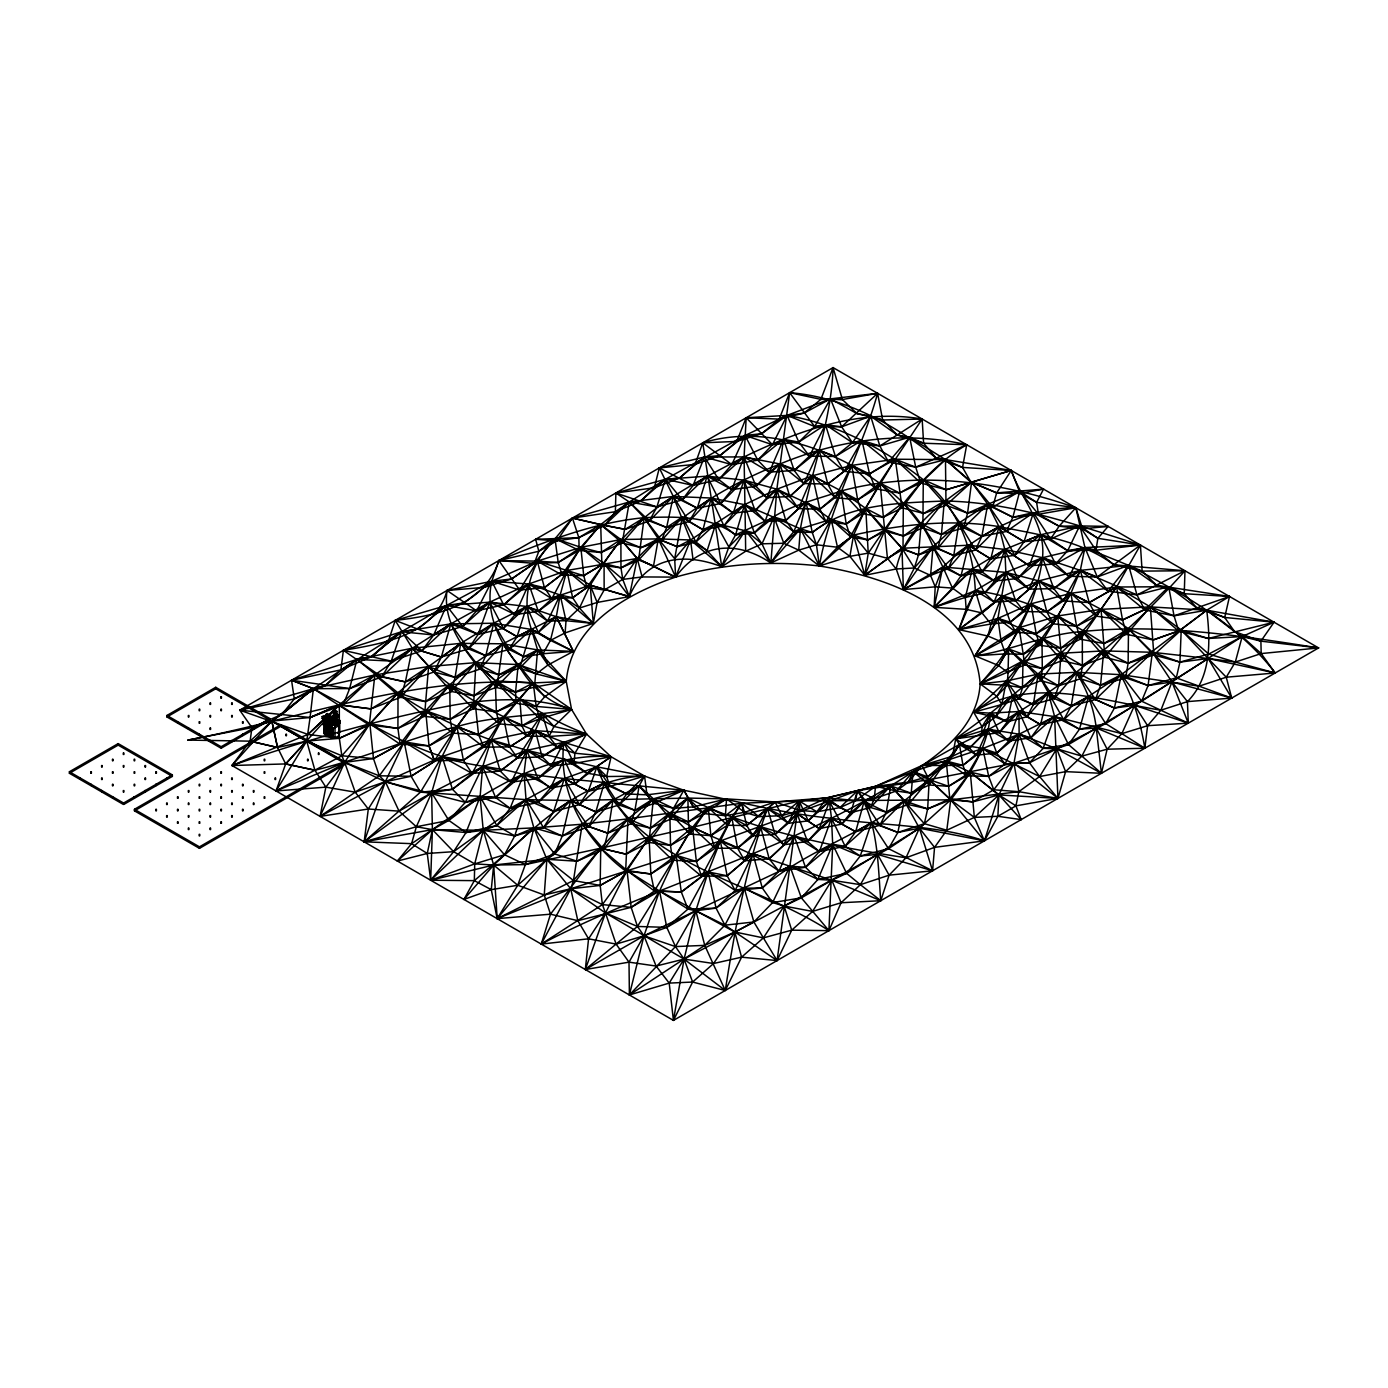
<?xml version="1.0" encoding="UTF-8"?>
<svg xmlns="http://www.w3.org/2000/svg" width="1388" height="1388" viewBox="0 0 1388 1388"><rect width="100%" height="100%" fill="white"/><g stroke="black" fill="none" stroke-linecap="round" stroke-linejoin="round"><path stroke-width="1.5" d="M1318.6 647.918L1260.894 641.152L1242.173 636.554L1141.63 701.2L1068.5 744.575L1013.969 763.209L929.214 779.64L857.541 790.657L720.372 840.972L570.746 888.771L544.235 894.982L517.724 885.266L491.265 889.656L463.922 899.441L474.332 880.634L474.713 863.874L483.25 830.302L480.092 796.833L482.66 766.766L491.179 739.856L503.41 716.937L533.27 682.948L566.252 681.369C571.231 624.704 627.237 593.648 675.609 577.113C722.298 563.788 771.19 560.509 819.388 565.992C884.642 576.419 973.977 606.018 980.154 683.85C977.742 724.432 944.655 751.082 913.096 771.589C886.967 788.957 859.554 804.259 831.481 818.261C737.063 865.557 634.819 894.913 541.268 944.083L550.481 914.189L600.726 848.207L628.018 818.851L653.384 798.829L683.833 790.24C732.968 800.095 781.392 813.576 831.481 818.261C882.473 826.103 935.234 824.108 984.404 840.85L1318.6 647.918L833.078 367.594L239.725 710.153L251.939 727.624L250.1 741.157L231.969 765.517L673.44 1020.406L984.404 840.85L997.868 816.283L998.944 794.925L1013.969 763.209L1019.139 734.183L1018.913 711.506L1006.335 680.97L1041.989 638.081L1057.743 615.96L1070.894 593.283L1080.332 570.364L1084.93 547.566L1075.839 507.748C1000.904 481.549 918.908 470.012 841.215 490.953C811.407 501.45 775.666 507.939 754.361 532.992L735.571 534.935C709.511 515.312 675.158 516.527 644.153 517.689C593.37 522.547 545.727 541.511 498.882 560.544C484.1 605.827 437.012 615.734 395.216 620.384L388.345 641.36L371.411 656.715L340.875 669.884L291.549 680.224L294.291 698.927L281.955 714.317L271.822 721.083L250.1 741.157L187.918 740.082C302.133 718.325 415.48 675.019 533.27 682.948L571.561 709.407L586.534 734.061L611.067 756.738L644.57 776.083L683.833 790.24L693.358 806.896L704.115 813.628L725.421 815.693L744.558 812.292L775.111 801.952L827.04 797.84L875.516 786.337L908.342 782.138L927.618 776.777L945.991 766.02L959.438 744.454C1045.737 702.606 1121.469 642.228 1184.97 570.763L1113.87 564.76C1080.541 540.14 1038.536 534.64 998.978 526.607C950.294 518.748 901.367 524.49 853.568 535.057L837.519 547.236L819.388 565.992L798.742 550.151L783.821 543.263L761.995 543.818L745.668 551.227L721.743 566.738C684.683 552.459 646.114 556.137 629.302 596.597L597.152 602.461L579.473 608.031L566.026 620.714L547.601 621.026L526.677 606.469L489.756 602.149L446.502 605.498L395.216 620.384L412.305 648.213L451.412 691.484L473.655 695.77L496.141 687.407L518.192 664.592L537.59 649.931L573.365 651.388L556.31 616.74L560.162 595.018L566.894 570.468L580.843 547.323L600.709 524.629L629.302 501.988L665.442 479.242L745.078 435.485L787.083 415.394L830.492 398.859L877.615 393.307L882.664 420.009L897.203 434.964L923.61 443.223L966.707 444.75L962.543 467.426L971.01 482.278L996.671 492.879L1020.163 493.451L1043.55 489.114L1036.61 502.335L1038.45 514.289L1059.096 526.208L1082.501 528.828L1108.145 526.399L1097.873 538.318L1095.982 550.221L1113.87 564.76L1142.116 571.11L1184.97 570.763L1184.259 593.7L1196.768 607.927L1224.702 617.469L1274.063 622.206L1260.894 641.152L1261.189 653.575L1275.173 672.989L1226.263 677.205L1199.093 686.175L1121.278 674.707L1076.828 672.295L1038.085 674.117L1006.335 680.97L980.154 683.85C1011.921 648.925 1036.593 605.133 1042.527 557.698C1045.806 524.265 1021.62 499.836 1011.245 470.463L936.171 458.04C894.445 424.155 843.973 396.933 789.633 392.665L779.206 419.107L761.7 433.646L736.75 441.419L702.762 442.824L695.006 464.39L679.339 478.183L654.303 487.778L615.873 493L615.37 511.721L604.578 525.393L578.831 537.642L556.9 540.834L535.647 539.307L538.839 551.262L534.259 563.337L511.582 578.97L484.221 587.367L447.04 590.473C434.843 635.392 382.567 643.806 343.391 650.313L340.875 669.884L325.712 685.204L294.291 698.927L239.725 710.153L307.98 734.426L339.349 738.329L369.277 725.074L398.026 692.89L428.597 666.535L460.712 643.355L493.694 623.229L526.677 606.469L590.212 585.181L629.302 596.597L637.231 558.427C677.032 516.44 726.236 485.054 780.021 464.008C838.873 439.476 904.091 430.401 966.707 444.75C923.367 470.168 896.162 512.935 868.229 553.135L864.776 575.309L896.232 568.976L914.328 567.987L930.567 575.413L935.217 586.829L934.124 607.319L966.135 609.332L982.027 612.941L990.997 624.01L987.996 636.068L974.966 655.813L998.683 665.581L1008.052 672.729L1007.133 685.342L996.862 696.256L973.665 712.183L982.027 726.687L981.715 735.952L969.414 748.201L952.55 756.182L921.944 765.551L875.516 786.337L827.04 797.84L799.176 800.945L741.608 803.236L628.018 818.851L582.214 824.229L533.86 827.873L483.25 830.302L432.397 829.625L416.348 826.745L364.159 841.822L368.306 809.013L385.326 781.722L404.168 741.851L425.665 710.708L449.764 684.735L475.893 662.631L502.907 643.806L556.31 616.74L593.301 623.403L597.152 602.461L604.144 590.021L604.075 563.441C635.652 511.912 692.317 484.065 744.072 456.93C799.245 430.176 859.987 408.384 922.153 419.037L923.61 443.223L936.171 458.04L962.543 467.426L1011.245 470.463L1020.163 493.451L1036.61 502.335L1075.839 507.748L1082.501 528.828L1097.873 538.318L1140.416 545.033L1142.116 571.11L1156.551 585.268L1184.259 593.7L1229.508 596.476L1224.702 617.469L1234.522 631.557L1242.173 636.554L1261.189 653.575L1318.6 647.918C1240.577 635.635 1161.478 623.386 1082.328 631.557C1045.164 633.9 1011.592 650.764 974.966 655.813L997.903 618.389L1005.866 572.376L1004.791 549.44L998.978 526.607L987.753 504.26L971.583 482.122L945.471 459.636L909.678 437.203L897.203 434.964L870.675 416.174L856.899 413.555L830.492 398.859L820.881 399.362L789.633 392.665L776.864 489.201L770.826 562.99C736.889 540.001 700.263 542.934 675.609 577.113L642.106 576.94L622.778 579.403L604.144 590.021L586.898 587.35L566.894 570.468L537.277 561.134L498.882 560.544L491.768 581.26L476.605 610.841L462.655 626.456L433.715 634.993L401.479 631.748L343.391 650.313L381.839 676.962L405.383 681.924L433.906 672L460.712 643.355L502.907 643.806L537.59 649.931L543.003 653.731L547.965 665.008L566.252 681.369L571.561 709.407L553.986 726.445L548.989 736.455L557.525 747.629L574.927 753.216L611.067 756.738L606.643 776.534L609.905 786.371L626.682 793.919L647.016 794.838L683.833 790.24L693.358 806.896L726.549 798.881L775.111 801.952L799.783 810.401L816.855 811.824L840 807.59L855.529 800.564L875.516 786.337L913.096 771.589L982.825 748.479L1019.139 734.183L1054.602 716.59L1088.591 696.394L1121.278 674.707L1206.727 610.2L1229.508 596.476L1156.551 585.268L1128.635 565.384L1084.93 547.566L1067.719 550.672L1055.574 563.979L1029.323 565.749L1004.791 549.44L968.494 545.241L901.974 548.277L864.776 575.309L849.89 556.328L837.519 547.236L816.439 544.773L798.742 550.151L770.826 562.99L745.391 530.32L744.072 456.93L746.189 417.753L787.083 415.394L804.086 413.086L830.492 398.859L842.395 399.536L877.615 393.307C861.445 452.037 829.694 505.458 819.388 565.992L849.89 556.328L868.229 553.135L887.435 558.323L896.232 568.976L903.38 589.57L935.217 586.829L952.48 588.078L965.337 597.43L984.613 593.058L1005.866 572.376L1042.527 557.698L1084.93 547.566L1140.416 545.033L1116.594 587.003L1080.402 639.226L1060.692 648.231L1039.89 645.281L1019.018 627.758L997.903 618.389L958.813 629.614L966.135 609.332L975.296 590.611L1005.866 572.376L1038.727 580.913L1070.894 593.283L1089.198 602.566L1096.138 616.116L1122.545 619.95L1150.357 606.903L1206.727 610.2L1274.063 622.206L1242.173 636.554L1208.722 654.043L1179.939 662.128L1153.844 654.945L1128.496 628.799L1101.066 609.349L1070.894 593.283L1031.006 603.832L997.903 618.389L990.997 624.01L958.813 629.614L975.296 590.611C973.422 548.191 957.304 506.707 923.28 479.693C883.479 448.463 837.259 424.19 787.083 415.394L779.206 419.107L746.189 417.753L736.75 441.419L719.938 455.611L695.006 464.39L659.317 467.912L654.303 487.778L640.423 501.259L615.37 511.721L572.429 518.071L534.259 563.337L498.882 560.544L519.685 590.074L544.443 587.627L566.894 570.468L637.231 558.427L675.609 577.113L690.53 539.984L744.558 504.642L776.864 489.201L812.501 475.772L851.694 465.379L895.277 459.22L945.471 459.636L962.543 467.426M952.55 756.182L955.707 738.832L982.027 726.687L995.474 717.145L1001.772 704.531L996.862 696.256L980.154 683.85L998.683 665.581L1005.433 653.869L1001.182 641.724L987.996 636.068L958.813 629.614L982.027 612.941L1001.581 596.788L1038.727 580.913L1080.332 570.364L1128.635 565.384C1182.472 593.491 1237.732 623.698 1275.173 672.989L1235.32 662.059L1208.15 658.502L1105.663 723.616L1029.497 762.793L1005.086 763.99L996.758 753.129L982.825 748.479L959.438 744.454L921.944 765.551L908.342 782.138L896.336 790.969L874.284 798.69L855.529 800.564L827.04 797.84L799.783 810.401L781.739 815.676L758.906 816.647L741.608 803.236L731.823 817.48L720.372 840.972L708.192 871.959L681.3 892.016L659.526 890.992L631.158 907.353L577.824 920.678L550.481 914.189L497.199 918.63L491.265 889.656L474.332 880.634L430.679 880.235L432.397 829.625L431.633 792.774L442.061 756.599L456.947 726.653L475.112 701.773L495.308 680.935L518.192 664.592L566.252 681.369L544.634 696.863L536.167 706.423L516.076 703.196L496.366 711.836L473.395 708.834L450.163 719.331L424.502 716.329L397.922 728.405L369.295 725.074L313.376 688.674L291.549 680.224L356.942 659.421L412.305 648.213L460.712 643.355L485.765 655.691L509.066 649.515L531.465 629.441C520.24 597.534 531.153 561.793 554.974 538.596L578.831 537.642L600.709 524.629L625.155 529.349L649.341 520.986L673.301 496.436L711.177 498.032L744.558 504.642L800.425 528.776L812.258 532.437C849.092 503.306 899.476 503.081 944.308 500.999C1012.112 502.022 1076.515 524.785 1140.416 545.033L1097.301 576.974L1069.02 576.263L1042.527 557.698L1004.791 549.44L961.034 575.864L952.48 588.078L934.124 607.319L942.886 567.067C978.766 532.871 1025.298 507.782 1075.839 507.748L1059.096 526.208L1050.595 539.03L1024.049 541.667L998.978 526.607L981.854 536.289L975.452 550.082L953.747 555.547L933.014 546.82C918.44 509.708 885.232 484.568 851.694 465.379C806.497 440.95 753.216 427.417 702.762 442.824L721.743 566.738L690.53 539.984L673.301 496.436L659.317 467.912L704.427 456.999L719.938 455.611L745.078 435.485L761.7 433.646L787.083 415.394L814.669 426.55L841.631 426.81L870.675 416.174L882.664 420.009L922.153 419.037L875.62 488.802L857.68 499.888L835.125 497.615L812.501 475.772L780.021 464.008L744.072 456.93L704.427 456.999L695.006 464.39M325.139 724.432L325.26 725.629L326.249 725.091M1043.55 489.114L996.671 492.879L971.583 482.122L946.217 489.738L923.28 479.693L902.131 507.852L883.08 517.377L865.765 508.442L846.212 524.022L826.138 521.853L819.909 509.223L776.864 489.201L755.124 510.576L733.263 513.161L720.771 503.497L711.177 498.032L688.934 521.61L666.604 527.492L649.341 520.986L629.302 501.988L615.873 493L665.442 479.242L707.117 476.153L731.823 489.617L756.026 486.338L769.299 472.128L780.021 464.008L803.93 483.545L827.769 484.03L851.694 465.379L875.62 488.802L899.511 493.052L923.28 479.693L946.009 505.249L967.575 513.161L992.576 507.297L996.671 492.879L1011.245 470.463L971.01 482.278L945.471 459.636L915.716 467.183L895.277 459.22L862.33 513.629L846.212 524.022L831.152 519.303L812.258 532.437L793.797 531.708L785.747 520.5L774.036 517.082L745.391 530.32L721.743 566.738L707.099 550.654L695.926 541.979L690.53 539.984L658.311 538.891L620.887 539.516L580.843 547.323L537.277 561.134L511.582 578.97L491.768 581.26L447.04 590.473C442.668 620.679 462.048 646.929 479.832 669.172L498.674 674.811L496.141 687.407L515.573 692.126L534.519 687.095L566.252 681.369L537.59 649.931L531.465 629.441L493.694 623.229L450.805 623.889L401.479 631.748L340.875 669.884M335.931 723.669L338.846 722.836L325.937 715.167L338.846 722.628L338.793 735.744L335.011 737.93L332.617 736.56L330.882 737.566L323.734 733.437L323.942 721.17L325.902 722.298L327.412 721.413L327.412 716.919L325.469 715.792L325.469 720.285L323.786 721.43L325.902 722.298M330.882 727.069L331.055 725.768M1224.702 617.469L1206.727 610.2L1174.04 615.838L1150.357 606.903L1101.066 609.349L1057.743 615.96L1039.89 645.281L1023.268 654.269L1005.433 653.869L974.966 655.813L1019.018 627.758C1062.601 641.586 1090.847 683.764 1096.26 727.971L1081.877 756.13L1065.585 771.641L1057.951 798.395L1018.827 791.681L950.728 799.835L799.176 800.945L797.059 813.628L788.211 823.31L781.739 815.676L775.111 801.952L758.906 816.647L744.558 812.292L726.549 798.881L708.262 807.521L692.577 827.335L676.13 855.32L659.526 890.992L643.98 935.807L629.007 962.162L629.389 994.953L669.19 983.103L692.612 982.045L725.265 990.477L741.574 957.182L763.383 937.889L791.715 930.168L828.914 930.637L832.696 844.372L831.481 818.261L829.417 801.466L827.04 797.84L816.855 811.824L808.25 820.863L788.211 823.31L775.094 834.396L753.198 835.819L737.601 848.155L714.924 848.294L696.36 861.48L672.573 860.178L650.833 873.972L625.658 871.057C585.753 841.059 557.698 793.294 563.84 742.354C515.711 723.269 466.351 703.161 428.597 666.518L374.864 674.932L313.376 688.674L239.725 710.153L310.079 717.509L343.2 704.792L374.864 674.932L412.305 648.213L450.805 623.889L489.756 602.149L528.776 584.018L566.894 570.468L583.706 575.656L604.075 563.441L620.974 567.883L638.584 560.041L658.311 538.891L677.275 546.716L695.926 541.979L715.896 523.502L754.361 532.992L761.995 543.818L770.826 562.99L800.425 528.776C809.846 474.731 831.377 422.906 833.078 367.594L842.395 399.536L856.899 413.555L882.664 420.009M498.882 560.544L538.839 551.262L556.9 540.834L572.429 518.071L629.302 501.988L656.906 506.932L682.271 499.888L693.08 485.418L707.117 476.153L743.968 480.127L766.974 497.685L789.789 496.505L812.501 475.772L841.215 490.953L865.765 508.442L868.229 553.135L853.568 535.057L806.029 501.866L785.747 520.5L765.1 521.298L755.124 510.576L744.558 504.642L723.911 525.879L702.987 529.73L682.219 517.117L666.604 527.492L644.153 517.689L625.155 529.349L600.709 524.629L579.178 550.411L558.219 562.487L537.277 561.134L491.768 581.26C484.985 611.605 498.396 642.019 518.192 664.592C530.199 685.846 547.653 702.64 571.561 709.407C533.46 716.52 494.371 715.393 456.947 726.653C408.645 738.156 363.118 758.577 314.903 770.219L285.65 763.921L231.969 765.517L271.822 721.083L313.376 688.674L356.942 659.421L398.026 692.89L424.502 716.329L428.597 666.535L475.893 662.631L518.192 664.592L536.236 673.943L566.252 681.369M294.291 698.927L313.376 688.674L325.712 685.204L356.942 659.421L391.225 661.07L421.917 650.781L433.715 634.993L450.805 623.889L478.131 634.368L503.41 628.365L515.104 614.624L526.677 606.469L556.31 616.74L573.365 651.388L543.003 653.731L523.918 656.715L502.907 643.806L479.832 669.172L455.056 677.413L433.906 672L441.367 657.027L460.712 643.338L475.893 662.631L473.395 708.834L449.764 684.735L425.491 701.599L400.559 697.331L370.926 708.886L339.314 704.861L310.079 717.509L271.822 721.083L251.939 727.624L187.918 740.082M586.534 734.061L548.989 736.455L535.3 730.661L526.833 750.318L517.464 758.022L509.587 746.918C470.653 732.76 431.737 717.509 398.026 692.89L369.867 723.755L344.64 762.359L320.09 816.387L385.326 781.722L442.061 756.599L472.007 773.394L500.235 771.069L517.464 758.022L542.083 756.772L557.525 747.629L586.534 734.061L535.3 730.661L491.179 739.856L483.839 747.108L463.419 760.294L434.461 760.676L404.186 741.851L373.459 758.559L341.847 755.783L306.713 741.088L271.822 721.083L277.548 747.507L271.822 721.083L344.623 762.359L385.326 781.722L420.477 792.166L526.052 799.644L570.624 800.564L687.91 798.065L726.549 798.881L725.421 815.693L727.503 825.27L710.847 835.663L690.027 834.119L670.508 845.431L648.959 842.429L626.04 854.175L600.726 848.207L525.358 864.603L493.677 865.019L474.713 863.874L430.679 880.235L427.261 853.464L432.397 829.625C484.967 792.409 543.523 751.949 611.067 756.738L587.089 773.203L575.257 783.717L550.568 787.968C518.834 764.927 477.68 770.01 442.061 756.599C405.469 744.367 371.533 725.872 339.314 704.861L310.079 717.509L306.713 741.088L276.038 790.952L325.85 787.152L320.09 816.387L368.306 809.013L399.05 811.147L431.633 792.774L482.66 766.766L526.833 750.318L563.84 742.354L586.534 734.061C545.189 718.238 507.227 693.931 475.893 662.631L455.056 677.413L451.412 691.484L425.491 701.599L398.026 692.89L370.926 708.886L339.314 704.861L307.98 734.408L231.969 765.517C295.436 743.534 360.013 724.9 425.665 710.708C473.776 700.125 523.814 693.098 571.561 709.407L539.759 718.741L521.888 725.803L499.09 723.877L478.496 734.582L452.557 733.142L428.996 745.894L400.056 744.159L369.867 723.755L339.349 738.329L306.713 741.088L277.548 747.507L250.1 741.157L277.548 747.507L285.65 763.921L276.038 790.952L344.623 762.359L373.441 758.559L404.186 741.851L428.996 745.894L456.947 726.653L478.496 734.582L483.839 747.108L509.587 746.918L535.3 730.661L542.326 714.022L553.986 726.445L586.534 734.061L574.927 753.216L573.99 763.504L587.089 773.203L606.643 776.534L644.57 776.083L647.016 794.838L654.13 803.409L673.475 808.319L693.358 806.896M547.965 665.008L536.236 673.943L519.598 668.218L502.907 643.789L485.765 655.691L468.415 648.89L460.712 643.355L455.056 677.413L428.597 666.518L405.383 681.907L374.864 674.932L349.637 688.587L291.549 680.224L313.376 688.674L349.637 688.587L381.839 676.962L391.225 661.07L412.305 648.213L441.367 657.027L468.415 648.89L478.131 634.368L493.694 623.229L509.066 649.515L502.907 643.806L498.674 674.811L519.598 668.218L531.465 629.441L573.365 651.388L547.965 665.008L537.59 649.931L523.918 656.715L509.066 649.515L517.047 636.641L531.465 629.441L543.003 653.731L550.446 640.406L565.124 632.893L566.026 620.714L560.162 595.018L528.776 584.018L491.768 581.26L446.502 605.498L401.496 631.766L388.345 641.36M798.742 550.151L800.425 528.776L831.152 519.303L850.428 536.722L867.951 540.001L884.815 531.101L903.31 502.734L923.662 513.473L946.009 505.249L971.583 482.122L992.576 507.297L1012.858 517.238L1038.45 514.289L1075.839 507.748M320.09 816.387L355.224 792.166L385.326 781.722L411.108 776.274L442.061 756.599L491.179 739.856L526.833 750.318L596.875 766.835C632.564 865.245 750.839 879.697 828.914 930.637L841.076 902.755L860.404 884.677L889.101 875.169L932.58 870.779L934.558 847.357L946.79 830.232L950.728 799.835C970.455 774.469 988.343 746.067 990.477 713.154C1029.948 681.525 1069.714 649.411 1101.066 609.349L1122.545 619.95L1126.588 634.333L1153.168 639.955L1181.205 630.031L1208.237 638.48L1242.173 636.554L1235.32 662.059L1226.263 677.205L1231.729 698.077L1187.434 701.617L1160.906 710.205C1099.331 700.229 1031.319 675.783 973.665 712.183L995.474 717.145L1007.289 721.743L1026.964 716.781L1048.339 692.699L1038.085 674.117L1008.642 648.994L1005.433 653.869L1019.018 627.758L1057.743 615.96L1076.585 626.266L1080.402 639.226L1103.946 643.477L1126.588 634.333L1150.357 606.903L1181.205 630.031L1208.722 654.043L1235.32 662.059L1261.189 653.575M491.265 889.656L493.677 865.019L483.25 830.302L526.052 799.644L564.326 778.581L596.875 766.835L644.57 776.083L639.157 785.834L619.031 804.988L595.799 811.911L570.624 800.564L553.691 811.407L543.558 827.63L514.757 835.888L483.25 830.302L466.021 832.522L432.397 829.625L364.159 841.822L385.326 781.722L379.306 775.805L344.64 762.359L341.847 755.783L339.349 738.329L339.314 704.878L374.864 674.932L381.839 676.962L412.305 648.213L441.367 657.027L450.805 623.889L462.655 626.456L478.131 634.368L489.756 602.149L503.671 604.856L515.104 614.624L538.301 611.275L560.162 595.018L572.637 597.742L579.473 608.031L593.301 623.403L565.124 632.893M1184.259 593.7L1168.696 586.742L1136.963 594.914L1108.058 591.184L1097.301 576.974L1080.332 570.364L1053.804 588.616L1029.046 589.137L1017.682 578.484L1005.866 572.376L972.19 569.444L934.124 607.319L975.296 590.611C1022.557 596.875 1064.423 617.955 1103.946 643.477L1128.496 628.799L1152.37 652.291L1171.975 681.959L1187.434 701.617L1188.284 723.148L1134.569 705.33L1114.443 708.019L1088.591 696.394L1063.781 719.73L1040.566 724.623L1026.964 716.781L1033.383 704.549L1048.339 692.699L1054.602 716.59L1043.134 748.34L1029.497 762.793L1013.969 763.209L988.672 776.36L970.281 772.162L966.655 775.805L948.577 786.319L929.266 785.018L911.205 793.207L890.732 785.868L875.516 786.337L874.284 798.69L870.536 807.469L850.636 812.743L841.787 824.125L819.232 828.601L807.538 841.475L783.942 844.754L769.212 858.79L744.645 860.786L727.139 875.759L701.599 876.296L681.3 892.016L654.373 890.992L627.046 870.536L600.726 848.207L577.044 861.219L546.872 859.311L493.677 865.019L430.679 880.235L453.598 851.677L466.021 832.522L480.092 796.833L495.568 797.475L510.125 808.319L538.128 802.42L564.326 778.581L683.833 790.24L673.475 808.319L670.612 819.076L650.295 828.15L631.141 823.657L607.771 833.164L582.214 824.229L562.261 835.992L554.697 853.932L546.872 859.311L517.724 885.266L497.199 918.63L570.746 888.771L600.171 885.423L627.046 870.536L649.064 837.571L669.849 813.038L687.91 798.065L725.421 815.693L741.608 803.236L744.558 812.292M875.516 786.337L896.336 790.969L913.096 771.589L929.214 779.64L927.67 808.892L924.339 823.691L919.411 828.168L906 857.767L889.101 875.169L880.755 900.708L860.404 884.677L831.863 880.235L817.931 879.419L805.491 867.257L789.963 866.251L695.839 910.719L666.795 927.375L643.98 935.807L616.099 944.1L588.564 938.809L541.268 944.083L570.746 888.771L573.47 880.513L600.726 848.207L692.577 827.335L799.176 800.945L816.855 811.824L829.417 801.466L840 807.59L857.541 790.657L874.284 798.69L890.732 785.868L924.339 823.691L946.79 830.232L974.341 817.411L997.868 816.283L1015.929 805.855L1057.951 798.395L1039.612 776.551L982.825 748.479L962.977 765.343L946.269 761.023L929.266 785.018L927.618 776.777L921.944 765.551L962.977 765.343L976.493 755.124L996.758 753.129L1008.85 741.019L1030.868 737.791L1040.566 724.623L1048.339 692.699L1054.412 698.58L1071.241 705.833L1095.462 699.569L1100.563 685.256L1121.278 674.707L1125.668 677.882L1148.084 685.533L1176.313 677.865L1179.939 662.128L1181.205 630.031L1153.844 654.945L1128.132 663.238L1104.831 657.27L1082.328 631.557L1061.785 660.619L1060.692 648.231L1082.328 631.557C1120.064 658.762 1137.605 703.785 1144.84 748.236L1096.26 727.971L1079.482 729.221L1063.781 719.73L1054.602 716.59L1057.951 798.395L998.944 794.925L972.867 801.882L950.728 799.835L919.411 828.168L888.528 848.675L784.116 906.052L684.076 959.091L656.09 966.048L629.007 962.162L585.32 969.518L588.564 938.809L605.48 912.957L627.046 870.536L650.833 873.972L676.13 855.32L696.36 861.48L701.599 876.296L708.192 871.959L727.139 875.759L735.154 890.506L762.29 887.973C804.485 851.156 860.3 835.524 904.247 800.807C925.241 784.688 943.719 765.708 959.438 744.454L955.707 738.832L990.477 713.154L1018.913 711.506L1054.602 716.59L1121.834 733.645L1144.84 748.236L1147.598 725.698L1160.906 710.205L1171.975 681.959L1231.729 698.077L1208.15 658.502L1181.205 630.031L1153.168 639.955L1128.496 628.799L1104.831 657.27L1082.362 665.425L1061.785 660.619L1042.284 668.617L1024.535 664.939L1008.642 648.994L998.683 665.581M310.079 717.509L313.376 688.674L343.2 704.792L349.637 688.587L356.942 659.421L371.411 656.715L391.225 661.07L401.496 631.766L417.736 629.111L433.715 634.993L446.502 605.498L464.355 602.791L491.768 581.26L519.685 590.074L528.776 584.018L544.443 587.627L551.834 598.749L572.637 597.742L590.212 585.181L604.075 563.441L580.843 547.323L554.974 538.596L535.647 539.307M276.038 790.952L341.847 755.783L369.867 723.755L397.922 728.405L425.665 710.708L450.163 719.331L475.112 701.773L478.496 734.582L503.41 716.937L509.587 746.918L535.3 730.661L542.083 756.772L563.84 742.354L611.067 756.738L573.99 763.504L551.418 765.968L542.083 756.772L526.833 750.318L524.005 773.636L526.052 799.644L533.86 827.873L546.872 859.311L570.746 888.771L605.48 912.957L684.076 959.091L713.553 963.515L741.574 957.182L777.089 960.548L797.059 813.628L819.232 828.601L831.481 818.261L855.667 831.724L879.957 825.253L904.247 800.807L927.67 808.892L950.728 799.835L974.341 817.411L984.404 840.85L934.558 847.357L906 857.767C838.925 847.548 770.947 834.344 708.262 807.521L688.396 821.939L670.612 819.076L653.384 798.829L639.157 785.834L612.958 800.043L595.799 811.911L588.616 826.884L562.261 835.992L533.86 827.873L514.757 835.888L504.503 854.748L474.332 880.634M550.481 914.189L544.235 894.982L546.872 859.311L582.214 824.229L612.958 800.043L619.031 804.988L626.682 793.919L644.57 776.083C582.37 777.644 536.618 825.825 493.677 865.019L497.199 918.63L546.872 859.311L573.47 880.513L600.171 885.423L627.046 870.536L659.526 890.992L666.795 927.375L675.453 946.581L684.076 959.091L725.265 990.477C734.981 929.023 745.842 867.066 767.512 808.527L775.111 801.952M849.89 556.328L853.568 535.057L865.765 508.442L903.015 549.37L918.509 554.888L937.837 548.26L958.952 522.981L987.753 504.26L1019.712 491.369L1036.61 502.335M921.944 765.551L946.269 761.023L970.281 772.162L998.944 794.925L984.404 840.85L919.411 828.168L846.593 873.364L817.931 879.419L789.963 866.251L772.613 902.564L753.892 921.979L734.825 931.99L713.553 963.515L692.612 982.045L673.44 1020.406L684.076 959.091L695.839 910.719L708.192 871.959L735.154 890.506L744.28 888.216L762.29 887.973L778.998 871.23L789.963 866.251L831.863 880.235L880.755 900.708C877.771 863.7 878.465 822.963 857.541 790.657L850.636 812.743L840 807.59L827.04 797.84M544.634 696.863L533.27 682.948L495.308 680.935L473.655 695.77L449.764 684.735L424.502 716.329L425.665 710.708L452.557 733.142L475.112 701.773L496.366 711.836L499.09 723.877L519.789 698.719L536.167 706.423L571.561 709.407M855.529 800.564L857.541 790.657L870.536 807.469L886.307 812.206L908.29 804.537L929.214 779.64L948.577 786.319L970.281 772.162L998.944 794.925L1015.929 805.855L1021.186 819.631L997.868 816.283M424.502 716.329L425.665 710.691L400.056 744.159L397.922 728.405L398.026 692.89L400.559 697.349L428.597 666.535L433.906 672L412.305 648.213L405.383 681.907L400.559 697.331L374.864 674.932L369.295 725.074L369.867 723.755L373.459 758.559L379.306 775.805L411.108 776.274L442.061 756.599L463.419 760.294L491.179 739.856L517.464 758.022L535.3 730.661L557.525 747.629L563.84 742.354L574.927 753.216M1015.929 805.855L1018.827 791.681L1013.969 763.209L1005.086 763.99L988.672 776.36L966.655 775.805L946.269 761.023L927.618 776.777L913.096 771.589L908.342 782.138M647.016 794.838L639.157 785.834L626.682 793.919L604.439 782.416L579.455 804.641L553.691 811.407L538.128 802.42L526.052 799.644L496.8 825.513L483.25 830.302L453.598 851.677L427.261 853.464L397.402 861.046L411.594 843.661L432.397 829.625L453.598 851.677L474.713 863.874L504.503 854.748L533.86 827.873L543.558 827.63L570.624 800.564L588.616 826.884L612.958 800.043L631.141 823.657L634.906 810.366L653.384 798.829C687.858 835.125 740.359 841.649 778.998 871.23L805.491 867.257L819.406 851.538L845.153 846.264L855.667 831.724L871.525 822.564L879.957 825.253L886.307 812.206L904.247 800.807L908.29 804.537L927.67 808.892L949.826 798.898L972.867 801.882L993.773 789.772L1018.827 791.681L1039.612 776.551L1065.585 771.641L1101.413 773.307L1107.138 749.208L1121.834 733.645L1134.569 705.33L1147.598 725.698L1188.284 723.148L1171.975 681.959L1148.084 685.533L1121.278 674.707L1095.462 699.569L1088.591 696.394L1071.241 705.833L1063.781 719.73L1048.339 692.699L1071.241 705.833L1076.828 672.295L1100.563 685.256L1125.668 677.882L1152.37 652.291L1208.15 658.502L1275.173 672.989M934.558 847.357L919.411 828.168L897.88 832.436L871.525 822.564L860.265 856.014L846.593 873.364L831.863 880.235L812.587 911.413L791.715 930.168L777.089 960.548L763.383 937.889L734.825 931.99L704.74 945.367L629.389 994.953L643.98 935.807L637.456 926.455L631.158 907.353L627.046 870.536L602.392 904.612L541.268 944.083M896.232 568.976C904.143 529.609 940.283 503.584 971.583 482.122L967.575 513.161L963.636 527.822L941.463 534.467L922.881 527.856L903.31 502.734L883.08 517.377L862.33 513.629L841.215 490.953L819.909 509.223L798.482 508.615L776.864 489.201L743.968 480.127L731.823 489.617L720.771 503.497L697.279 508.147L673.301 496.436L629.302 501.988L615.37 511.721M427.261 853.464L411.594 843.661L416.348 826.745L431.633 792.774L452.453 789.286L482.66 766.766L500.235 771.069L511.218 782.19L537.937 778.512L564.135 759.132L573.99 763.504L563.84 742.354L551.418 765.968L537.937 778.512L524.005 773.636L511.218 782.19L495.568 797.475L465.344 802.351L385.326 781.722L399.05 811.147L416.348 826.745L448.844 820.412L480.092 796.833L510.125 808.319L526.052 799.644L553.691 811.407L564.326 778.581L588.321 791.264L609.905 786.371L644.57 776.083M880.755 900.708L841.076 902.755L812.587 911.413L784.116 906.052L772.613 902.564L744.28 888.216L716.052 908.134L695.839 910.719L643.98 935.807L585.32 969.518L605.48 912.957L602.392 904.612L600.171 885.423L600.726 848.207L626.04 854.175L649.064 837.571L670.508 845.431L692.577 827.335L710.847 835.663L714.924 848.294L720.372 840.972L737.601 848.155L744.645 860.786L752.921 853.776L769.212 858.79L778.998 871.23L794.127 835.836L807.538 841.475L819.406 851.538L832.696 844.372L845.153 846.264L860.265 856.014L877.546 854.366L932.58 870.779L919.411 828.168L904.247 800.807L897.88 832.436L888.528 848.675L860.265 856.014L832.696 844.372L805.491 867.257L794.127 835.836L783.942 844.754L760.624 827.022L737.601 848.155L731.823 817.48L710.847 835.663L708.262 807.521L727.503 825.27L746.692 825.565L767.512 808.527L781.739 815.676L799.176 800.945L808.25 820.863L829.417 801.466L850.636 812.743L864.151 801.31L886.307 812.206L890.732 785.868L896.336 790.969L911.205 793.207L929.214 779.64L950.728 799.835L984.404 840.85M721.743 566.738L728.856 546.959L735.571 534.935L744.558 504.642L765.1 521.298L776.864 489.201L789.789 496.505L798.482 508.615L785.747 520.5L776.864 489.201L766.974 497.685L755.124 510.576L743.968 480.127L720.771 503.497L707.117 476.153L682.271 499.888L673.301 496.436L656.906 506.932L649.341 520.986L644.153 517.689L629.302 501.988L604.578 525.393L572.429 518.071L578.831 537.642L579.178 550.411L601.004 552.545L622.206 542.934L644.153 517.689L661.59 540.522L677.275 546.716L690.53 539.984L707.099 550.654L715.896 523.502L723.911 525.879L735.571 534.935L745.391 530.32L761.995 543.818L774.036 517.082L793.797 531.708L800.425 528.776L816.439 544.773L819.388 565.992L853.568 535.057L867.951 540.001L885.232 529.626L903.449 536.028L922.881 527.856L944.308 500.999L967.575 513.161L987.753 504.26L1012.858 517.238L1033.383 512.675L1038.45 514.289L1019.712 491.369L992.576 507.297L987.753 504.26L963.636 527.822L958.952 522.981L941.463 534.467L937.837 548.26L953.747 555.547L968.494 545.241L990.754 558.913L1014.732 555.269L1040.636 534.779L1079.586 525.931L1108.145 526.399M779.206 419.107L804.086 413.086L820.881 399.362L833.078 367.594M323.196 724.657L324.41 723.165L324.41 724.779L323.196 724.657L324.41 724.779M323.803 725.004L324.966 720.459L325.937 721.014M324.948 724.657L324.74 723.356M331.767 728.908C334.56 727.034 331.593 730.661 330.361 728.908M332.547 729.463L332.947 728.44L332.617 736.56M338.62 724.71L338.811 726.08L338.221 724.137L339.227 725.057M935.217 586.829L942.886 567.067L933.014 546.82L958.952 522.981L981.854 536.289L1006.404 531.483L1033.383 512.675L1059.096 526.208L1079.586 525.931L1097.873 538.318M1020.163 493.451L1019.712 491.369L1012.858 517.238L1006.404 531.483L987.753 504.26L981.854 536.289L963.636 527.822L944.308 500.999L946.009 505.249L945.471 459.636L920.765 483.041L899.511 493.052L880.079 483.111L875.62 488.802L869.53 473.863L851.694 465.379L835.125 497.615L827.769 484.03L812.501 475.772L798.482 508.615L806.029 501.866L812.258 532.437L816.439 544.773L831.152 519.303L837.519 547.236L853.568 535.057L864.776 575.309L885.232 529.626L903.015 549.37L921.146 523.467L941.463 534.467L944.308 500.999L923.662 513.473L902.131 507.852L880.079 483.111L857.68 499.888L841.215 490.953L835.125 497.615L819.909 509.223L812.501 475.772L789.789 496.505L780.021 464.008L756.026 486.338L743.968 480.127L733.263 513.161L723.911 525.879L711.177 498.032L697.279 508.147L688.934 521.61L702.987 529.73L715.896 523.502L728.856 546.959L745.391 530.32L745.668 551.227M327.984 724.952L328.245 729.689A3.227 1.856 0 0 0 329.025 731.927A3.227 1.856 0 0 0 332.756 732.205L332.999 732.743M330.084 725.195L331.975 724.675L332.148 723.009L335.081 725.889L340.233 722.905L340.233 721.031C324.705 717.249 345.265 717.544 336.521 714.074M326.978 730.487L324.705 731.736L329.91 734.738L331.992 732.864M1140.416 545.033L1095.982 550.221L1067.719 550.672L1050.595 539.03L1040.636 534.779L1004.791 549.44L990.754 558.913L968.494 545.241L948.334 568.542L930.567 575.413L903.38 589.57L914.328 567.987L918.509 554.888L921.146 523.467L903.449 536.028L884.815 531.101L865.765 508.442L850.428 536.722L846.212 524.022L841.215 490.953L826.138 521.853L806.029 501.866L793.797 531.708L783.821 543.263L770.826 562.99M987.996 636.068L997.903 618.389L1010.273 622.171L1015.912 632.251L1036.194 633.709L1053.214 623.837L1070.894 593.283L1116.594 587.003L1168.696 586.742L1196.768 607.927L1206.727 610.2L1234.522 631.557L1260.894 641.152M673.44 1020.406L669.19 983.103L684.076 959.091L692.612 982.045M996.862 696.256L1006.335 680.97L1022.453 687.771L1040.983 680.588L1061.022 653.262L1103.703 650.885L1152.37 652.291L1179.939 662.128L1208.15 658.502L1226.263 677.205M982.027 726.687L990.477 713.154L1007.289 721.743L1018.913 711.506L1040.566 724.623L1054.602 716.59L1079.482 729.221L1105.663 723.616L1121.834 733.645L1147.598 725.698M841.076 902.755L831.863 880.235L801.362 897.863L784.116 906.052L763.383 937.889L753.892 921.979L744.28 888.216L724.918 925.171L704.74 945.367L675.453 946.581L643.98 935.807L656.09 966.048L669.19 983.103M425.665 710.708L428.996 745.894L434.461 760.676L456.947 726.653L483.839 747.108L503.41 716.937L521.888 725.803L526.885 736.108L548.989 736.455L542.326 714.022L521.888 725.803L519.789 698.719L496.366 711.836L495.308 680.935L475.893 662.631L451.412 691.484L449.764 684.735L450.163 719.331L452.557 733.142L456.947 726.653L463.419 760.294L472.007 773.394L452.453 789.286L420.477 792.166L364.159 841.822L411.594 843.661M1229.508 596.476L1174.04 615.838L1144.753 609.939L1136.963 594.914L1080.332 570.364L1042.527 557.698L1029.323 565.749L1004.791 549.44L982.027 571.873L961.034 575.864L948.334 568.542L933.014 546.82L918.509 554.888L901.974 548.277L903.38 589.57L933.014 546.82L937.837 548.26L921.146 523.467L922.881 527.856L923.28 479.693L920.765 483.041L895.277 459.22L888.563 462.048L869.53 473.863L844.251 471.33L819.18 450.233L809.464 456.131L794.231 470.445L769.299 472.128L744.072 456.93L731.84 464.616L718.793 479.606L693.08 485.418L665.442 479.242L654.303 487.778M331.038 728.37L330.396 728.579M1187.434 701.617C1211.446 677.309 1210.579 641.586 1206.727 610.2L1178.794 631.158L1150.357 606.903L1116.594 587.003L1089.198 602.566L1063.295 600.9L1038.727 580.913L1015.634 600.796L994.138 601.976L975.296 590.611L965.337 597.43L934.124 607.319M331.385 725.213L331.142 724.016M498.674 674.811L518.192 664.592L533.27 682.948L516.076 703.196L495.308 680.935L473.395 708.834L475.13 701.773L499.09 723.877L503.41 716.937L526.885 736.108L542.326 714.022L539.759 718.741L553.986 726.445M463.922 899.441L493.677 865.019L517.724 885.266L525.358 864.603L533.86 827.873L554.697 853.932L577.044 861.219L603.624 849.387L628.018 818.851L650.295 828.15L669.849 813.038L688.396 821.939L704.115 813.628L726.549 798.881M328.123 731.355L327.932 732.586L326.007 732.118L325.937 725.161M325.85 787.152L314.903 770.219L285.65 763.921L339.314 704.878L307.98 734.426M285.65 763.921L306.713 741.088L314.903 770.219M629.389 994.953L675.453 946.581L695.839 910.719L724.918 925.171L777.089 960.548M877.615 393.307L841.631 426.81L825.461 424.659L814.669 426.55L798.811 442.078L772.474 444.715L745.078 435.485L736.75 441.419M325.486 721.326L324.705 722.975L323.734 722.419M1231.729 698.077L1176.313 677.865L1152.37 652.291L1128.132 663.238L1103.703 650.885L1080.523 678.715L1058.645 685.811L1038.085 674.117L1033.383 704.549L1012.91 694.989L995.474 717.145L990.477 713.154L973.665 712.183L1006.335 680.97L1019.174 698.685L1033.383 704.549L1054.412 698.58L1076.828 672.295L1095.462 699.569L1114.443 708.019L1141.63 701.2L1188.284 723.148M430.679 880.235L483.25 830.302L504.503 854.748L525.358 864.603L554.697 853.932L582.214 824.229L607.771 833.164L628.018 818.851L648.959 842.429L669.849 813.038L690.027 834.119L708.262 807.521L704.115 813.628L687.91 798.065L673.475 808.319L653.384 798.829L631.141 823.657L628.018 818.851L625.658 871.057L649.064 837.571L672.573 860.178L676.13 855.32L701.599 876.296L720.372 840.972L744.645 860.786L760.624 827.022L775.094 834.396L783.942 844.754L797.059 813.628L819.232 828.601L829.417 801.466L841.787 824.125L855.667 831.724L864.151 801.31L870.536 807.469L890.732 785.868L908.29 804.537L911.205 793.207L913.096 771.589L929.266 785.018L929.214 779.64L950.728 799.835M397.402 861.046L432.397 829.625L448.844 820.412L465.344 802.351L482.66 766.766L511.218 782.19L526.833 750.318L551.418 765.968L564.135 759.132L587.089 773.203L611.067 756.738M343.391 650.313L371.411 656.715L401.479 631.748L421.917 650.781L450.805 623.889L468.415 648.89L493.694 623.229L517.047 636.641L538.284 632.408L556.31 616.74L566.026 620.714L593.301 623.403L590.212 585.181L566.894 570.468L544.443 587.627L537.277 561.134L534.259 563.337L558.219 562.487L580.843 547.323L601.004 552.545L620.887 539.516L640.909 547.67L661.59 540.522L682.219 517.117L688.934 521.61L673.301 496.436L666.604 527.492L661.59 540.522L658.311 538.891L644.153 517.689L638.584 560.041L653.54 565.853L658.311 538.891L640.909 547.67L622.206 542.934L600.709 524.629L572.429 518.071M371.411 656.715L401.496 631.766M585.32 969.518L637.456 926.455L659.526 890.992L734.825 931.99L741.574 957.182M281.955 714.317L313.376 688.674L281.955 714.317L251.939 727.624M484.221 587.367L491.768 581.26L503.671 604.856L528.776 584.018L551.834 598.749L560.162 595.018L579.473 608.031L590.212 585.181L629.302 596.597L622.778 579.403L620.974 567.883L620.887 539.516L600.709 524.629L601.906 565.228L620.974 567.883L637.231 558.427L675.609 577.113L674.689 558.687L682.219 517.117L695.926 541.979L702.987 529.73L711.177 498.032L733.263 513.161L744.558 504.642L754.361 532.992L774.036 517.082L783.821 543.263L800.425 528.776L819.388 565.992M436.127 613.652L446.502 605.498L476.605 610.841L503.671 604.856L519.685 590.074L537.277 561.134L561.966 574.979L583.706 575.656L604.075 563.441L622.778 579.403L637.231 558.427L620.887 539.516L601.906 565.228L580.843 547.323L561.966 574.979L558.219 562.487L554.974 538.596L538.839 551.262M958.813 629.614L1001.581 596.788L1015.634 600.796L1024.101 611.518L1046.864 611.935L1063.295 600.9L1070.894 593.283L1096.138 616.116L1101.066 609.349L1126.588 634.333L1128.496 628.799L1128.132 663.238L1125.668 677.882L1103.703 650.885L1082.362 665.425L1080.523 678.715L1100.563 685.256L1103.703 650.885L1104.831 657.27L1101.066 609.349L1076.585 626.266L1053.214 623.837L1031.006 603.832L1010.273 622.171L990.997 624.01L1001.581 596.788L1024.101 611.518L1031.006 603.832L1046.864 611.935L1053.214 623.837L1057.743 615.96L1080.402 639.226L1082.328 631.557L1082.362 665.425L1061.022 653.262L1023.008 660.827L980.154 683.85L1007.133 685.342L1022.453 687.771L1038.085 674.117L1054.412 698.58L1058.645 685.811L1061.022 653.262L1042.284 668.617L1040.983 680.588L1058.645 685.811L1076.828 672.295L1080.523 678.715L1061.022 653.262L1061.785 660.619L1041.989 638.081L1023.268 654.269L1024.535 664.939L980.154 683.85M364.159 841.822L431.633 792.774L448.844 820.412L466.021 832.522L496.8 825.513L510.125 808.319L524.005 773.636L564.326 778.581L588.321 791.264L604.439 782.416L609.905 786.371L596.875 766.835L575.257 783.717L564.135 759.132L550.568 787.968L538.128 802.42L524.005 773.636L495.568 797.475L482.66 766.766L472.007 773.394L491.179 739.856L500.235 771.069L526.833 750.318L537.937 778.512L550.568 787.968L564.326 778.581L579.455 804.641L588.321 791.264L596.875 766.835L606.643 776.534M864.776 575.309L901.974 548.277L914.328 567.987L933.014 546.82L930.567 575.413L942.886 567.067L972.19 569.444L982.027 571.873L994.606 581.034L1017.682 578.484L1042.527 557.698L1055.574 563.979L1069.02 576.263L1080.332 570.364L1108.058 591.184L1128.635 565.384L1142.116 571.11M922.153 419.037L879.853 445.982L852.44 442.72L825.461 424.659L798.811 442.078L783.526 439.319L772.474 444.715L757.761 460.174L731.84 464.616L704.427 456.999L679.339 478.183L665.442 479.242L640.423 501.259L629.302 501.988L622.206 542.934L620.887 539.516L638.584 560.041L637.231 558.427L642.106 576.94M325.972 730.088L326.909 730.088M69.4 771.763L80.018 777.905L80.018 779.397L69.4 773.272L69.4 771.763L118.171 743.604L172.355 774.903L172.355 776.395L167.15 779.397L167.15 777.905L172.355 774.903M166.942 715.462L177.56 721.587L177.56 723.096L166.942 716.954L166.942 715.462L215.713 687.303L269.897 718.585L269.897 720.077L264.692 723.096L264.692 721.587L269.897 718.585M69.4 773.272L118.171 745.113L172.355 776.395M166.942 716.954L215.713 688.795L269.897 720.077M134.202 796.92L123.81 802.923L123.81 804.433L134.202 798.43L134.202 796.677M145.046 790.674L134.636 796.677L134.636 798.169L145.046 792.166L145.046 790.414M155.89 784.411L145.48 790.414L145.48 791.923L155.89 785.903L155.89 784.151M166.716 778.148L156.323 784.151L156.323 785.66L166.716 779.657L166.716 777.905M231.744 740.602L221.351 746.623L221.351 748.115L231.744 742.112L231.744 740.359M242.588 734.356L232.178 740.359L232.178 741.851L242.588 735.848L242.588 734.096M253.431 728.093L243.021 734.096L243.021 735.605L253.431 729.602L253.431 727.85M264.258 721.829L253.865 727.85L253.865 729.342L264.258 723.339L264.258 721.587M134.428 809.308L280.74 724.848L345.768 762.376L345.768 763.886L199.456 848.363L134.428 810.818L134.428 809.308L199.456 846.854L345.768 762.376M134.428 810.818L280.74 726.34L345.768 763.886M324.723 719.921L322.19 718.446L322.19 716.572L323.578 715.982M325.937 714.629L327.342 713.588L333.831 718.342L338.637 715.618M333.988 717.787L331.871 716.763L333.484 715.653L333.484 711.159L335.011 710.274L336.954 711.402L336.954 715.913L338.464 715.028M322.19 718.446L327.342 715.462L327.342 713.588M327.412 716.919L328.939 716.034L328.939 720.546L330.552 720.233L327.967 718.221M333.484 711.159L335.445 712.287L336.954 711.402M338.898 716.381L334.699 718.845L331.871 717.214L335.376 715.254M327.325 720.199L323.82 722.905L325.712 723.998L329.806 721.621M328.227 719.695L329.407 719.019L328.019 718.446M331.229 717.96L330.171 717.457L332.513 716.104L339.661 720.233L339.661 732.5L337.683 732.916M335.115 715.705L332.756 717.717L336.711 715.462L338.464 716.659M323.977 722.818L327.585 720.65L329.546 721.812M332.756 717.683L336.555 715.549M323.82 722.905L327.585 720.684M333.988 717.631L335.445 716.781L335.445 712.287M325.902 722.454C327.325 723.339 331.489 717.874 335.081 724.016C336.226 723.946 332.721 719.574 337.267 722.107C337.562 723.53 334.022 723.512 334.248 722.159C337.77 716.538 337.666 725.698 334.577 721.621M325.746 723.061L332.409 719.192M328.383 722.94L328.245 725.074M338.793 725.664L331.749 729.741L329.372 728.37L329.372 724.605L332.148 723.009M328.279 719.539L333.536 722.506L335.757 720.91L332.842 722.61L334.074 723.46M333.849 722.454L334.612 722.02L328.227 718.828M336.607 720.875L338.689 720.788M337.7 721.448L336.156 722.333L338.152 723.478L338.152 726.045M338.169 721.083L339.661 720.233M340.233 721.031L338.846 722.072M327.065 729.255L324.705 730.314L326.822 729.394M329.372 724.605L331.749 725.993L334.525 724.38M335.827 723.634L338.152 722.298L335.931 723.894M329.372 728.37L330.882 727.486M334.525 725.577L338.152 723.478M323.734 733.437L325.191 732.586M325.677 732.309L328.175 731.806M327.117 723.096L327.655 731.528M327.828 732.187L324.705 733.992L324.705 719.921M330.292 733.246L327.221 731.719M333.033 735.189L329.91 736.993L330.292 722.853L330.622 733.437M331.021 733.784L331.212 735.12L332.582 734.321M333.016 727.538L332.513 734.825L332.114 731.042M903.38 589.57L942.886 567.067L948.334 568.542L953.747 555.547L958.952 522.981L975.452 550.082L998.978 526.607L1024.049 541.667L1040.636 534.779L1067.719 550.672L1079.586 525.931L1082.501 528.828M974.966 655.813L1001.182 641.724L1015.912 632.251L1019.018 627.758L1036.194 633.709L1039.89 645.281L1041.989 638.081L1060.692 648.231L1057.743 615.96L1036.194 633.709L1031.006 603.832L1015.912 632.251L997.903 618.389L1001.182 641.724L1019.018 627.758L1023.268 654.269L1008.642 648.994L1008.052 672.729L1023.008 660.827L1042.284 668.617L1041.989 638.081L1024.535 664.939L1023.008 660.827L1007.133 685.342L1006.335 680.97L1001.772 704.531L973.665 712.183M330.518 732.812L331.888 732.812M533.27 682.948L536.167 706.423L539.759 718.741L519.789 698.719L516.076 703.196L515.573 692.126L518.192 664.592L519.598 668.218L537.59 649.931L534.519 687.095L533.27 682.948L515.573 692.126L495.308 680.935L496.141 687.407L475.893 662.631L498.674 674.811M1184.97 570.763L1136.963 594.914L1128.635 565.384L1097.301 576.974L1084.93 547.566L1055.574 563.979L1040.636 534.779L1029.323 565.749L1017.682 578.484L1004.791 549.44L994.606 581.034L984.613 593.058L975.296 590.611L982.027 612.941L1001.581 596.788L1010.273 622.171L1024.101 611.518L1038.727 580.913L1053.804 588.616L1063.295 600.9L1080.332 570.364L1089.198 602.566L1116.594 587.003L1144.753 609.939L1168.696 586.742L1174.04 615.838L1178.794 631.158L1208.237 638.48L1274.063 622.206M497.199 918.63L573.47 880.513L582.214 824.229L603.624 849.387L607.771 833.164L612.958 800.043L634.906 810.366L654.13 803.409L683.833 790.24M966.707 444.75L915.716 467.183L888.563 462.048L861.931 440.378L852.44 442.72L835.437 456.496L809.464 456.131L783.526 439.319L757.761 460.174L744.072 456.93L718.793 479.606L707.117 476.153L697.279 508.147L682.271 499.888L665.442 479.242L656.906 506.932L615.873 493M924.339 823.691L897.88 832.436L879.957 825.253L864.151 801.31L841.787 824.125L831.481 818.261L807.538 841.475L797.059 813.628L775.094 834.396L767.512 808.527L746.692 825.565L731.823 817.48L727.503 825.27L741.608 803.236L746.692 825.565L753.198 835.819L760.624 827.022L769.212 858.79L794.127 835.836L819.406 851.538L831.481 818.261L845.153 846.264L871.525 822.564L888.528 848.675L932.58 870.779M1101.413 773.307L1056.719 748.757L1019.139 734.183L1005.086 763.99L982.825 748.479L976.493 755.124L969.414 748.201L955.707 738.832L987.944 729.203L1019.139 734.183L1030.868 737.791L1043.134 748.34L1056.719 748.757L1081.877 756.13L1101.413 773.307L1096.26 727.971L1107.138 749.208L1144.84 748.236M1011.245 470.463L946.217 489.738L920.765 483.041L915.716 467.183L909.678 437.203L879.853 445.982L861.931 440.378L835.437 456.496L819.18 450.233L794.231 470.445L780.021 464.008L766.974 497.685L756.026 486.338L744.072 456.93L731.823 489.617L718.793 479.606L704.427 456.999L693.08 485.418L659.317 467.912M1107.138 749.208L1081.877 756.13L1068.5 744.575L1054.602 716.59L1030.868 737.791L1018.913 711.506L999.239 732.604L955.707 738.832M331.073 730.019C327.62 731.788 335.237 731.84 332.322 730.105M753.892 921.979L724.918 925.171L716.052 908.134L708.192 871.959L687.98 909.071L666.795 927.375L637.456 926.455L605.48 912.957L616.099 944.1L629.007 962.162M324.792 723.981L324.272 725.074M820.881 399.362L842.395 399.536M327.03 731.511L327.429 723.287M395.216 620.384L417.736 629.111L446.502 605.498L462.655 626.456L489.756 602.149L515.104 614.624L528.776 584.018L538.301 611.275L547.601 621.026L556.31 616.74L550.446 640.406L573.365 651.388M923.61 443.223L909.678 437.203L888.563 462.048L879.853 445.982L870.675 416.174L852.44 442.72L841.631 426.81L830.492 398.859L814.669 426.55L789.633 392.665M336.954 715.913L335.011 714.785L335.011 710.274M333.484 715.653L335.445 716.781M328.939 716.034L326.978 714.907L323.578 716.538M325.937 714.404L340.233 722.905M329.581 718.741L328.175 717.926L329.893 716.937L329.91 720.58M328.557 719.418L336.486 724.206M322.19 716.572L325.781 718.654M326.978 719.418L328.939 720.546M325.469 720.285L327.412 721.413M332.148 724.189L330.361 723.2L330.518 734.72M325.486 720.927L323.525 722.072L330.535 718.238M337.718 732.5L338.689 733.055M331.94 733.957L333.016 734.53M325.937 731.025L326.857 731.545M324.705 732.864L329.91 735.866M447.04 590.473L476.605 610.841L489.756 602.149L503.41 628.365L526.677 606.469L538.301 611.275L551.834 598.749L566.894 570.468L572.637 597.742L590.212 585.181L597.152 602.461M702.762 442.824L731.84 464.616L745.078 435.485L757.761 460.174L769.299 472.128L783.526 439.319L794.231 470.445L803.93 483.545L819.18 450.233L827.769 484.03L851.694 465.379L857.68 499.888L862.33 513.629L880.079 483.111L887.435 558.323L903.015 549.37L903.31 502.734L902.131 507.852L895.277 459.22L869.53 473.863L861.931 440.378L844.251 471.33L835.437 456.496L825.461 424.659L809.464 456.131L798.811 442.078L787.083 415.394L772.474 444.715L746.189 417.753M1057.951 798.395L1013.969 763.209L993.773 789.772L988.672 776.36L982.825 748.479L966.655 775.805L962.977 765.343L959.438 744.454L969.414 748.201L987.944 729.203L999.239 732.604L1008.85 741.019L1019.139 734.183L1043.134 748.34L1068.5 744.575L1079.482 729.221L1088.591 696.394L1105.663 723.616L1114.443 708.019L1121.278 674.707L1141.63 701.2L1148.084 685.533L1152.37 652.291L1153.844 654.945L1150.357 606.903L1122.545 619.95L1116.594 587.003L1096.138 616.116L1076.585 626.266L1070.894 593.283L1046.864 611.935L1038.727 580.913L1015.634 600.796L1005.866 572.376L994.606 581.034L972.19 569.444L952.48 588.078L942.886 567.067L961.034 575.864L968.494 545.241L982.027 571.873L990.754 558.913L998.978 526.607L1014.732 555.269L1024.049 541.667L1033.383 512.675L1050.595 539.03L1079.586 525.931L1095.982 550.221L1084.93 547.566L1069.02 576.263L1053.804 588.616L1042.527 557.698L1029.046 589.137L1005.866 572.376L994.138 601.976L984.613 593.058L972.19 569.444L965.337 597.43L966.135 609.332M593.301 623.403L560.162 595.018L547.601 621.026L538.284 632.408L531.465 629.441L550.446 640.406L538.284 632.408L526.677 606.469L517.047 636.641L493.694 623.229L485.765 655.691L479.832 669.172L475.893 662.631M332.513 732.968L332.461 732.933A3.227 1.856 0 0 1 328.904 732.361A3.227 1.856 0 0 1 328.279 730.296M1021.186 819.631L998.944 794.925L974.341 817.411L970.281 772.162L949.826 798.898L946.269 761.023L945.991 766.02L959.438 744.454L976.493 755.124L987.944 729.203L1008.85 741.019L1018.913 711.506L1026.964 716.781L1012.91 694.989L1001.772 704.531L1019.174 698.685L1038.085 674.117L1040.983 680.588L1023.008 660.827L1022.453 687.771L1019.174 698.685L1012.91 694.989L1007.289 721.743L999.239 732.604L990.477 713.154L981.715 735.952L987.944 729.203L996.758 753.129L1019.139 734.183L1029.497 762.793L1039.612 776.551L1056.719 748.757L1065.585 771.641M556.9 540.834L554.974 538.596L579.178 550.411L580.843 547.323L583.706 575.656L586.898 587.35L604.075 563.441L629.302 596.597M828.914 930.637L801.362 897.863L789.963 866.251L752.921 853.776L727.139 875.759L720.372 840.972L696.36 861.48L692.577 827.335L714.924 848.294L731.823 817.48L753.198 835.819L767.512 808.527L788.211 823.31L799.176 800.945L799.783 810.401M368.306 809.013L355.224 792.166L344.623 762.359L325.85 787.152L355.224 792.166L379.306 775.805L404.168 741.851L411.126 776.274L420.477 792.166L442.061 756.599L452.453 789.286L465.344 802.351L480.092 796.833L496.8 825.513L514.757 835.888L526.052 799.644L543.558 827.63L562.261 835.992L570.624 800.564L595.799 811.911L604.439 782.416L619.031 804.988L634.906 810.366L639.157 785.834L654.13 803.409L653.384 798.829L648.959 842.429L649.064 837.571L650.833 873.972L654.373 890.992L631.158 907.353L602.392 904.612L570.746 888.771L577.824 920.678L588.564 938.809M889.101 875.169L877.546 854.366L860.404 884.677L846.593 873.364L832.696 844.372L817.931 879.419L801.362 897.863L772.613 902.564L762.29 887.973L752.921 853.776L735.154 890.506L716.052 908.134L687.98 909.071L659.526 890.992L654.373 890.992L676.13 855.32L681.3 892.016L687.98 909.071L695.839 910.719L704.74 945.367L725.265 990.477M675.609 577.113L658.311 538.891L674.689 558.687L690.53 539.984L693.063 559.85M428.996 745.894L434.479 760.676M784.116 906.052L791.715 930.168M335.081 724.016L335.081 725.889M335.011 725.299L335.011 737.93M332.27 719.123L330.153 720.493M331.749 725.993L331.749 729.741M331.142 730.123L331.212 735.12M330.882 728.11L330.882 737.566M326.857 723.252L326.701 732.517M326.544 725.803L326.544 729.255M324.966 725.126L324.966 730.47M318.98 752.99L318.98 754.499M318.373 752.99L318.373 754.499M308.136 759.253L308.136 760.763M307.529 759.253L307.529 760.763M286.466 734.217L286.466 735.727M285.859 734.217L285.859 735.727M280.74 724.848L280.74 726.34M275.622 778.026L275.622 779.536M275.015 778.026L275.015 779.536M264.796 759.253L264.796 760.763M264.796 771.763L264.796 773.272M264.796 796.799L264.796 798.308M264.171 759.253L264.171 760.763M264.171 771.763L264.171 773.272M264.171 796.799L264.171 798.308M253.952 790.535L253.952 792.045M253.952 803.062L253.952 804.554M253.345 790.535L253.345 792.045M253.345 803.062L253.345 804.554M243.108 721.708L243.108 723.217M243.108 784.289L243.108 785.782M243.108 796.799L243.108 798.308M243.108 809.308L243.108 810.818M242.501 721.708L242.501 723.217M242.501 784.289L242.501 785.782M242.501 796.799L242.501 798.308M242.501 809.308L242.501 810.818M232.282 702.935L232.282 704.445M232.282 715.462L232.282 716.954M232.282 778.026L232.282 779.536M232.282 790.535L232.282 792.045M232.282 803.062L232.282 804.554M232.282 815.571L232.282 817.064M231.657 702.935L231.657 704.445M231.657 715.462L231.657 716.954M231.657 778.026L231.657 779.536M231.657 790.535L231.657 792.045M231.657 803.062L231.657 804.554M231.657 815.571L231.657 817.064M221.438 696.689L221.438 698.181M221.438 709.199L221.438 710.691M221.438 771.763L221.438 773.272M221.438 784.289L221.438 785.782M221.438 796.799L221.438 798.308M221.438 809.308L221.438 810.818M221.438 821.835L221.438 823.327M220.831 696.689L220.831 698.181M220.831 709.199L220.831 710.691M220.831 771.763L220.831 773.272M220.831 784.289L220.831 785.782M220.831 796.799L220.831 798.308M220.831 809.308L220.831 810.818M220.831 821.835L220.831 823.327M215.713 687.303L215.713 688.795M210.594 702.935L210.594 704.445M210.594 715.462L210.594 716.954M210.594 727.971L210.594 729.463M210.594 778.026L210.594 779.536M210.594 790.535L210.594 792.045M210.594 803.062L210.594 804.554M210.594 815.571L210.594 817.064M210.594 828.081L210.594 829.59M209.987 702.935L209.987 704.445M209.987 715.462L209.987 716.954M209.987 727.971L209.987 729.463M209.987 778.026L209.987 779.536M209.987 790.535L209.987 792.045M209.987 803.062L209.987 804.554M209.987 815.571L209.987 817.064M209.987 828.081L209.987 829.59M199.768 709.199L199.768 710.691M199.768 721.708L199.768 723.217M199.768 784.289L199.768 785.782M199.768 796.799L199.768 798.308M199.768 809.308L199.768 810.818M199.768 821.835L199.768 823.327M199.768 834.344L199.768 835.836M199.456 846.854L199.456 848.363M199.143 709.199L199.143 710.691M199.143 721.708L199.143 723.217M199.143 784.289L199.143 785.782M199.143 796.799L199.143 798.308M199.143 809.308L199.143 810.818M199.143 821.835L199.143 823.327M199.143 834.344L199.143 835.836M188.924 715.462L188.924 716.954M188.924 790.535L188.924 792.045M188.924 803.062L188.924 804.554M188.924 815.571L188.924 817.064M188.924 828.081L188.924 829.59M188.317 715.462L188.317 716.954M188.317 790.535L188.317 792.045M188.317 803.062L188.317 804.554M188.317 815.571L188.317 817.064M188.317 828.081L188.317 829.59M178.08 796.799L178.08 798.308M178.08 809.308L178.08 810.818M178.08 821.835L178.08 823.327M177.473 796.799L177.473 798.308M177.473 809.308L177.473 810.818M177.473 821.835L177.473 823.327M167.254 803.062L167.254 804.554M167.254 815.571L167.254 817.064M166.629 803.062L166.629 804.554M166.629 815.571L166.629 817.064M156.41 771.763L156.41 773.272M156.41 809.308L156.41 810.818M155.803 771.763L155.803 773.272M155.803 809.308L155.803 810.818M145.567 765.517L145.567 767.009M145.567 778.026L145.567 779.536M144.959 765.517L144.959 767.009M144.959 778.026L144.959 779.536M134.74 759.253L134.74 760.763M134.74 771.763L134.74 773.272M134.74 784.289L134.74 785.782M134.115 759.253L134.115 760.763M134.115 771.763L134.115 773.272M134.115 784.289L134.115 785.782M123.896 752.99L123.896 754.499M123.896 765.517L123.896 767.009M123.896 790.535L123.896 792.045M123.289 752.99L123.289 754.499M123.289 765.517L123.289 767.009M123.289 790.535L123.289 792.045M118.171 743.604L118.171 745.113M113.053 759.253L113.053 760.763M113.053 771.763L113.053 773.272M113.053 784.289L113.053 785.782M112.445 759.253L112.445 760.763M112.445 771.763L112.445 773.272M112.445 784.289L112.445 785.782M102.226 765.517L102.226 767.009M102.226 778.026L102.226 779.536M101.602 765.517L101.602 767.009M101.602 778.026L101.602 779.536M91.382 771.763L91.382 773.272M90.775 771.763L90.775 773.272M692.577 827.335L690.027 834.119L688.396 821.939L687.91 798.065L670.612 819.076L669.849 813.038L670.508 845.431L672.573 860.178L692.577 827.335M334.144 720.199L331.888 721.621L334.144 720.32M188.404 727.85L177.994 721.829L177.994 723.339L188.404 729.342L188.404 727.85M199.23 734.096L188.837 728.093L188.837 729.602L199.23 735.605L199.23 734.096M210.074 740.359L199.664 734.356L199.664 735.848L210.074 741.851L210.074 740.359M220.918 746.623L210.508 740.602L210.508 742.112L220.918 748.115L220.918 746.623M90.862 784.151L80.452 778.148L80.452 779.657L90.862 785.66L90.862 784.151M101.688 790.414L91.296 784.411L91.296 785.903L101.688 791.923L101.688 790.414M112.532 796.677L102.122 790.674L102.122 792.166L112.532 798.169L112.532 796.677M123.376 802.923L112.966 796.92L112.966 798.43L123.376 804.433L123.376 802.923"/></g></svg>
